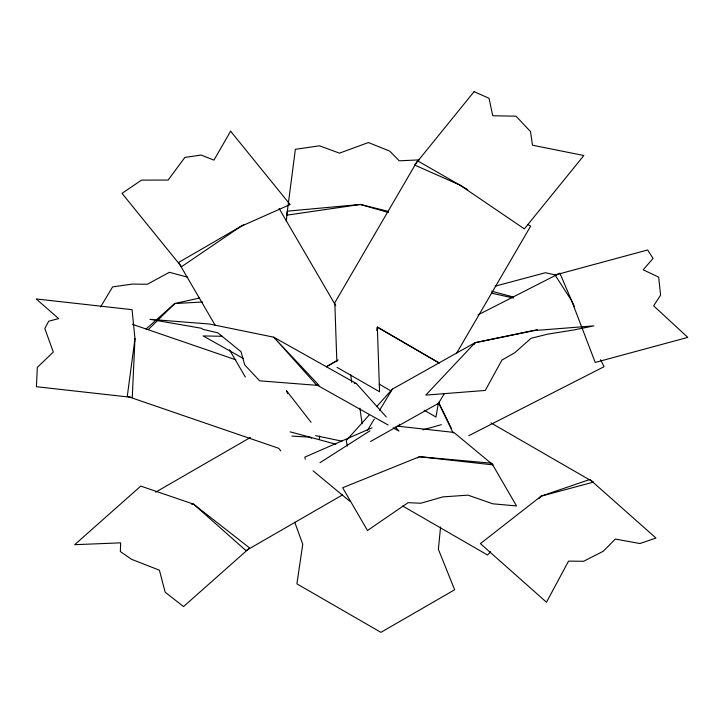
<?xml version="1.0" encoding="UTF-8"?>
<svg xmlns="http://www.w3.org/2000/svg" width="724" height="724" viewBox="0 0 724 724"><rect width="100%" height="100%" fill="white"/><g stroke="black" fill="none" stroke-linecap="round" stroke-linejoin="round"><path stroke-width="1.09" d="M134.972 338.633L132.275 397.44L36.426 386.716L37.313 367.394L53.304 352.063L44.834 328.551L48.689 321.221L58.671 318.605L36.2 298.949L132.049 309.673L134.972 338.633L127.279 396.327L278.731 448.31L280.785 450.952M286.306 221.236L287.274 211.173L360.362 204.458L388.562 211.426M440.572 527L438.373 549.317L454.645 589.779L380.914 632.351L296.912 583.852L302.759 544.222L294.695 522.167M319.212 439.323L319.655 435.993M376.752 330.416L377.331 327.103L438.943 362.833M438.454 402.68L435.948 417.033L424.21 410.227M456.41 353.538L530.629 226.178L527.724 224.494M100.546 306.976L112.609 286.903L132.284 284.089L147.334 284.242L169.398 272.305L187.815 277.238M367.376 430.527L374.344 418.97M379.575 410.309L392.354 389.132L475.071 342.705L537.289 329.692L535.977 330.434M444.283 393.72L438.473 403.34L370.525 441.486M473.912 344.624L475.071 342.705L534.366 330.56L593.852 325.881L574.367 329.873L547.751 334.135L531.009 338.307L514.764 352.742L501.913 360.072L485.279 390.435L425.793 395.105L475.071 342.705M369.303 414.87L346.244 440.608L347.321 446.084M376.733 406.571L392.354 389.132M490.564 551.697L487.551 555.018L402.616 505.986M538.873 498.628L541.136 496.139L589.87 479.46L655.953 538.05L639.935 543.534L615.337 539.063L603.273 551.245L583.607 561.272L568.548 561.127L546.484 602.223L480.401 543.624L541.136 496.139L593.499 482.112L491.008 422.934M148.384 329.511L174.746 303.555L199.688 297.989M146.031 329.022L174.746 303.555L202.657 301.989M319.954 462.699L369.928 430.852M417.612 457.921L419.495 456.717L491.732 463.206L516.538 505.94L492.8 503.804L467.948 495.144L442.826 496.899L420.798 503.243L408.11 502.664L367.484 530.493L342.669 487.759L419.495 456.717L493.026 464.88L453.821 432.4L397.005 426.092M155.66 492.166L250.359 437.495M342.624 494.836L245.997 550.62L193.625 504.185L140.773 486.094L74.699 544.692L120.627 542.846L120.365 551.543L131.487 559.29L159.416 570.195L165.144 592.178L183.552 606.567L249.626 547.977L193.625 504.185L191.398 504.058M326.47 366.661L338.244 359.909M243.698 224.757L178.593 262.486L215.2 325.302M326.415 366.697L337.013 360.661M478.003 314.913L559.869 273.165L571.607 300.677L595.219 362.434L687.8 337.393L653.645 305.836L660.587 295.084L658.677 277.12L643.174 269.808L653.066 258.405L647.627 249.979L555.046 275.02L571.607 300.677L574.557 306.677M468.754 435.703L604.033 366.706L600.594 359.71M372.036 427.839L304.876 457.088L305.257 459.26M422.888 429.857L441.332 424.68M495.288 286.152L545.416 272.722L556.24 275.138M419.205 159.877L399.25 160.819L389.72 151.117L368.371 142.537L339.456 153.153L319.51 145.805L295.356 149.316L286.831 215.155L360.362 204.458L388.435 212.521M222.187 336.28L203.136 335.945L243.517 358.606M291.935 436.11L309.8 437.115L335.846 444.264M354.217 383.15L356.434 383.62L386.263 416.924M315.519 435.64L342.063 441.188M491.415 293.12L513.37 298.017M491.696 291.22L513.515 297.066M290.143 431.848L309.8 437.115L311.691 438.273M132.374 324.298L235.834 359.801M356.434 383.62L273.717 337.185L209.408 324.008L149.922 319.338L201.281 328.234L203.227 329.438L217.779 332.787L241.02 351.701L244.739 364.95L259.672 380.833L319.148 385.503L273.717 337.185L316.225 384.643L388.154 425.015M393.06 427.775L398.951 431.079L395.214 426.916M337.04 367.367L379.557 391.747L377.331 327.103L439.206 363.068M379.231 384.136L390.96 390.942M467.785 189.652L417.531 160.773L334.814 302.713L336.85 361.792M313.085 470.835L349.728 501.189M311.058 422.318L286.423 390.616L287.718 393.747M279.111 208.467L335.764 305.682M229.436 349.728L245.373 377.077M438.581 402.3L451.351 428.318M438.509 402.625L453.179 433.006M399.214 424.201L399.639 426.391M359.909 408.146L362.127 423.748M350.706 374.525L351.656 382.272M230.612 131.189L213.969 160.131L201.127 155.045L184.873 157.416L168.131 180.077L141.515 180.113L122.03 193.362L181.516 266.722L240.811 226.404L290.089 204.548L230.612 131.189M474.093 91.649L414.617 165.009L460.048 185.154L524.357 228.884L583.843 155.524L532.484 145.207L530.538 131.587L515.986 116.175L492.745 115.75L489.026 98.274L474.093 91.649"/></g></svg>
